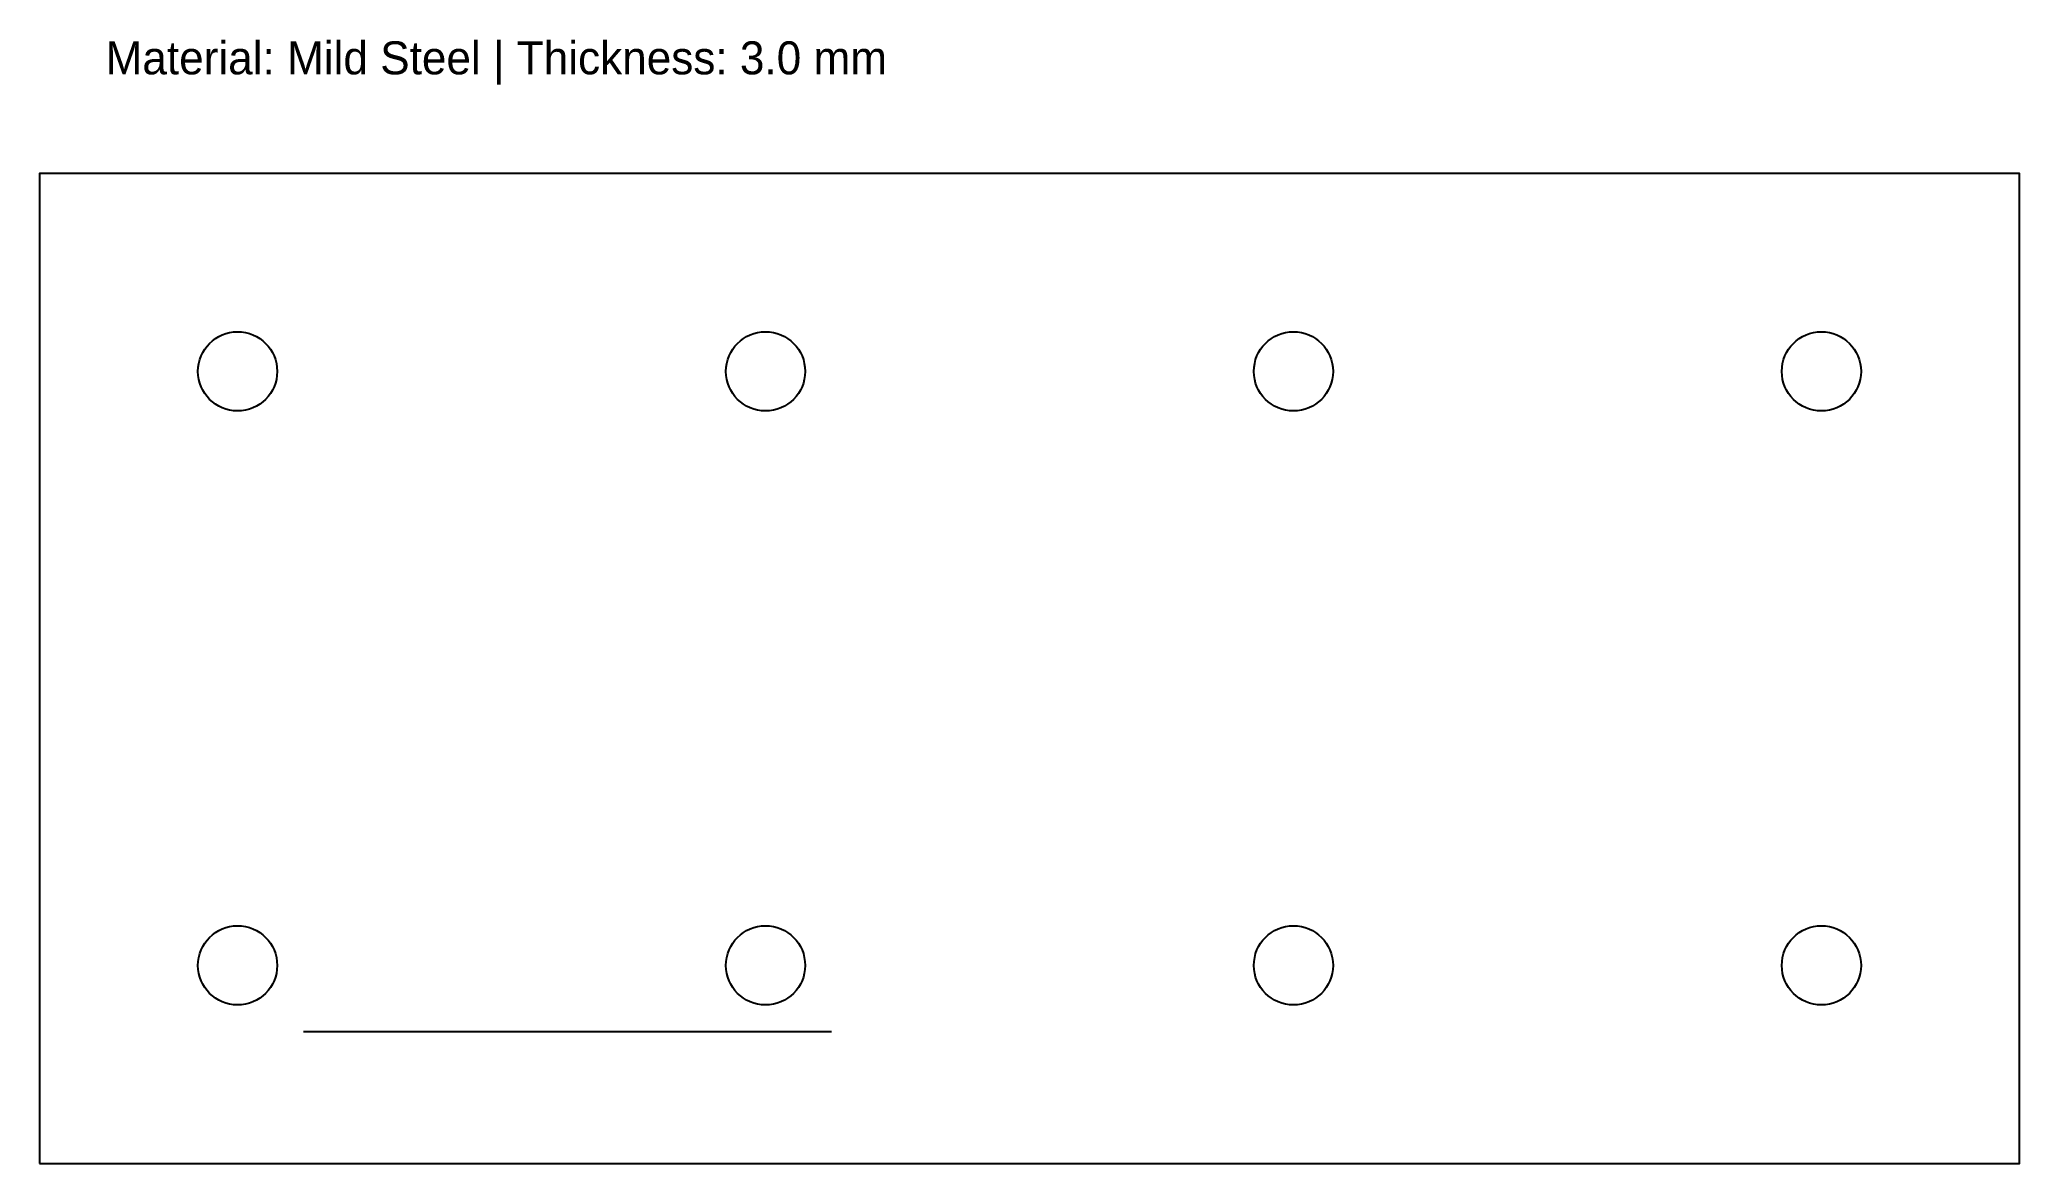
# Model space of a CAD drawing. Header units: metres. Extents: x 0 to 300, y 0 to 170.
import ezdxf

# ---------------------------------------------------------------- set-up
doc = ezdxf.new("R2010")
doc.units = ezdxf.units.M

msp = doc.modelspace()

# ---------------------------------------------------------------- linework, layer by layer
at = {"layer": 'HOLES'}
for centre in [(30, 120), (110, 120), (190, 120), (270, 120), (30, 30), (110, 30), (190, 30), (270, 30)]:
    msp.add_circle(centre, 6, dxfattribs=at)
at = {"layer": 'PROFILE'}
msp.add_lwpolyline([(0, 0), (300, 0), (300, 150), (0, 150)], close=True, dxfattribs=at)
at = {"layer": 'WELDING', "linetype": 'CONTINUOUS'}
msp.add_line((40, 20), (120, 20), dxfattribs=at)

# ---------------------------------------------------------------- texts
at = {"layer": 'NOTES'}
msp.add_text('Material: Mild Steel | Thickness: 3.0 mm', height=5, dxfattribs=at).set_placement((10, 165))

doc.saveas('drawing.dxf')
